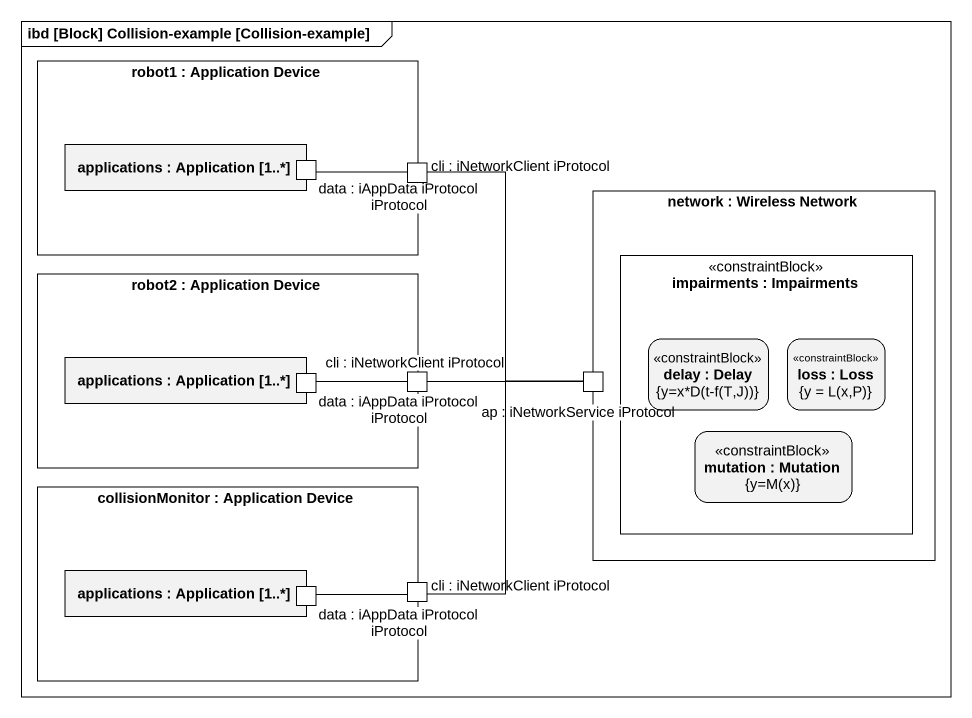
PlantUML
@startuml
mainframe ibd [Block] Collision-example [Collision-example]
rectangle "robot1 : Application Device" as robot1 {
  rectangle "applications : Application [1..*]" as applications {
    port "data : iAppData iProtocol iProtocol" as data_iAppData_iProtocol
  }
  port "cli : iNetworkClient iProtocol" as cli_iNetworkClient_iProtocol
}
rectangle "network : Wireless Network" as network_ {
  rectangle "impairments : Impairments" as impairments <<constraintBlock>> {
    rectangle "delay : Delay\n{y=x*D(t-f(T,J))}" as delay <<constraintBlock>>
    rectangle "loss : Loss\n{y = L(x,P)}" as loss <<constraintBlock>>
    rectangle "mutation : Mutation\n{y=M(x)}" as mutation <<constraintBlock>>
  }
  port "ap : iNetworkService iProtocol" as ap_iNetworkService_iProtocol
}
rectangle "robot2 : Application Device" as robot2 {
  rectangle "applications : Application [1..*]" as applications_2 {
    port "data : iAppData iProtocol iProtocol" as data_iAppData_iProtocol_2
  }
  port "cli : iNetworkClient iProtocol" as cli_iNetworkClient_iProtocol_2
}
rectangle "collisionMonitor : Application Device" as collisionMonitor {
  rectangle "applications : Application [1..*]" as applications_3 {
    port "data : iAppData iProtocol iProtocol" as data_iAppData_iProtocol_3
  }
  port "cli : iNetworkClient iProtocol" as cli_iNetworkClient_iProtocol_3
}
data_iAppData_iProtocol -right- cli_iNetworkClient_iProtocol
cli_iNetworkClient_iProtocol -- ap_iNetworkService_iProtocol
data_iAppData_iProtocol_2 -right- cli_iNetworkClient_iProtocol_2
cli_iNetworkClient_iProtocol_2 -right- ap_iNetworkService_iProtocol
ap_iNetworkService_iProtocol -- cli_iNetworkClient_iProtocol_3
data_iAppData_iProtocol_3 -right- cli_iNetworkClient_iProtocol_3
@enduml
